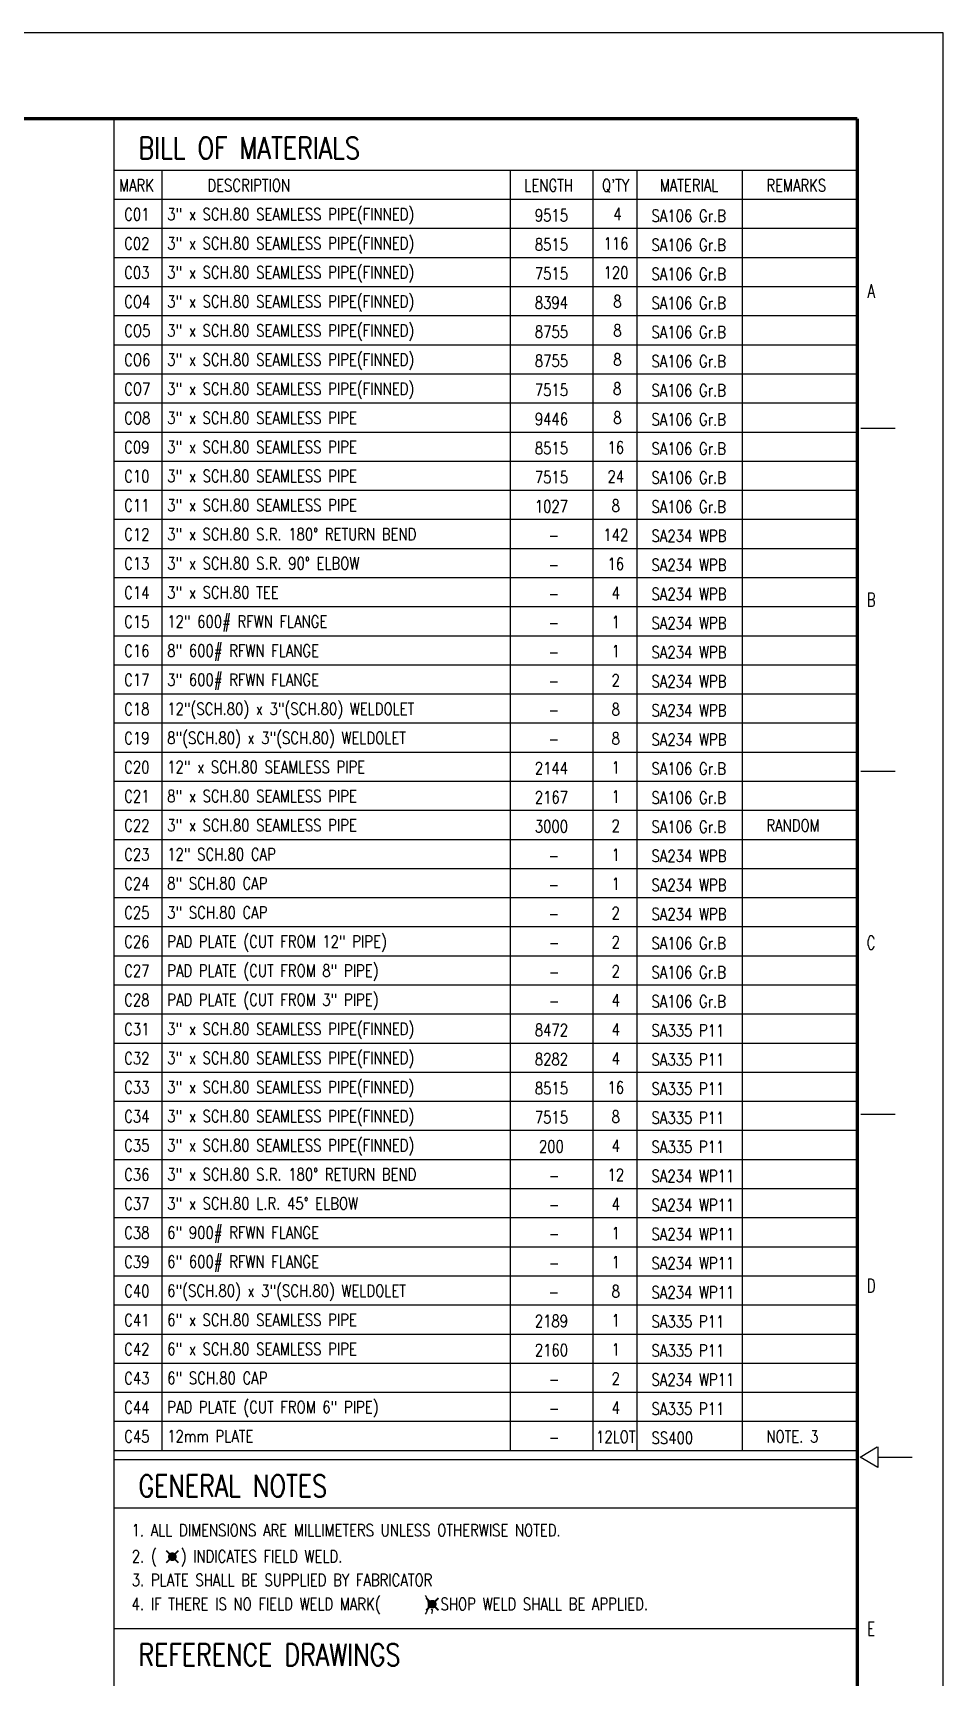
# Model space of a CAD drawing. Header units: millimetres. Extents: x 0 to 91981, y -132907 to 77676.
# Drawn here: x 84474 to 91981, y 52217 to 65779 of the extents above; entities that cross this region are included whole.
import ezdxf
from ezdxf.enums import TextEntityAlignment as Align

# ---------------------------------------------------------------- set-up
doc = ezdxf.new("R2010")
doc.units = ezdxf.units.MM
doc.header["$LTSCALE"] = 60
for name, color, linetype in [('CON-C', 4, 'Continuous'), ('CON-G', 3, 'Continuous'), ('CON-W', 7, 'Continuous'), ('CON-Y', 2, 'Continuous'), ('Dim-W', 7, 'Continuous'), ('TXT-Y', 2, 'Continuous')]:
    doc.layers.add(name, color=color, linetype=linetype)
doc.styles.add('ROMANS', font='ROMANS.shx', dxfattribs={"width": 0.8})
doc.styles.add('SIMPLEX', font='simplex.shx', dxfattribs={"width": 0.8})

# ---------------------------------------------------------------- blocks, each defined once
blk = doc.blocks.new('A$C4F484DAC')
at = {"layer": 'Dim-W', "const_width": 25}
blk.add_lwpolyline([(-12.5, 0, 1), (12.5, 0, 1)], format="xyb", close=True, dxfattribs=at)
at = {"layer": 'Dim-W'}
for points in [[(31.8, -38.9), (-38.9, 31.8), (38.9, -31.8), (-31.8, 38.9)], [(-38.9, -31.8), (31.8, 38.9), (-31.8, -38.9), (38.9, 31.8)]]:
    blk.add_solid(points, dxfattribs=at)
blk = doc.blocks.new('TITLE')
at = {"color": 7}
for p, q in [((841, 594.85), (0, 594.85)), ((841, 0), (841, 594.85)), ((824.02, 513.34), (831.1, 513.34)), ((824.02, 442.6), (831.1, 442.6)), ((824.02, 371.87), (831.1, 371.87)), ((823.88, 301.14), (827.42, 303.26)), ((827.56, 303.26), (827.56, 299.02)), ((827.56, 299.02), (823.88, 301.14)), ((827.56, 301.14), (834.63, 301.14))]:
    blk.add_line(p, q, dxfattribs=at)
at = {"color": 7, "const_width": 0.707}
for points in [[(823.32, 577.17), (27.94, 577.17)], [(823.32, 17.33), (823.32, 577.17)]]:
    blk.add_lwpolyline(points, dxfattribs=at)
at = {"color": 7, "style": 'ROMANS', "width": 0.7}
for s, p in [('A', (826.15, 541.63)), ('B', (826.15, 477.97)), ('C', (826.15, 407.24)), ('D', (826.15, 336.51)), ('E', (826.15, 265.77))]:
    blk.add_text(s, height=2.83, dxfattribs=at).set_placement(p, align=Align.MIDDLE)

msp = doc.modelspace()

# ---------------------------------------------------------------- linework, layer by layer
at = {"layer": 'CON-C'}
for p, q in [((85140.78715, 65071.6285), (85140.78715, 50501.14069)), ((91273.24494, 64644.15119), (85140.78715, 64644.15119)), ((91274.3416, 54009.48185), (85141.88382, 54009.48185)), ((91273.24493, 53609.48185), (85140.78715, 53609.48185)), ((91273.24494, 52616.33364), (85140.78715, 52616.33364))]:
    msp.add_line(p, q, dxfattribs=at)
at = {"layer": 'CON-G'}
msp.add_line((91273.24494, 64404.15119), (85140.78715, 64404.15119), dxfattribs=at)
at = {"layer": 'CON-W'}
for p, q in [((91273.24494, 64164.15119), (85140.78715, 64164.15119)), ((91273.24494, 63924.15119), (85140.78715, 63924.15119)), ((91273.24494, 63684.15119), (85140.78715, 63684.15119)), ((91273.24494, 63444.15119), (85140.78715, 63444.15119)), ((91273.24494, 63204.15119), (85140.78715, 63204.15119)), ((91273.24494, 62964.15119), (85140.78715, 62964.15119)), ((91273.24494, 62724.15119), (85140.78715, 62724.15119)), ((91273.24494, 62484.15119), (85140.78715, 62484.15119)), ((91273.24494, 62244.15119), (85140.78715, 62244.15119)), ((91273.24494, 62004.15119), (85140.78715, 62004.15119)), ((91273.24494, 61764.15119), (85140.78715, 61764.15119)), ((91273.24494, 61524.15119), (85140.78715, 61524.15119)), ((91273.24494, 61284.15119), (85140.78715, 61284.15119)), ((91273.24494, 61044.15119), (85140.78715, 61044.15119)), ((91273.24494, 60804.15119), (85140.78715, 60804.15119)), ((91273.24494, 60564.15119), (85140.78715, 60564.15119)), ((91273.24494, 60324.15119), (85140.78715, 60324.15119)), ((91273.24494, 60084.15119), (85140.78715, 60084.15119)), ((91273.24494, 59844.15119), (85140.78715, 59844.15119)), ((91273.24494, 59604.15119), (85140.78715, 59604.15119)), ((91273.24494, 59364.15119), (85140.78715, 59364.15119)), ((91273.24494, 59124.15119), (85140.78715, 59124.15119)), ((91273.24494, 58884.15119), (85140.78715, 58884.15119)), ((91273.24494, 58644.15119), (85140.78715, 58644.15119)), ((91273.24494, 58404.15119), (85140.78715, 58404.15119)), ((91273.24494, 58164.15119), (85140.78715, 58164.15119)), ((91273.24494, 57924.15119), (85140.78715, 57924.15119)), ((91273.24494, 57684.15119), (85140.78715, 57684.15119)), ((91273.24494, 57444.15119), (85140.78715, 57444.15119)), ((91273.24494, 57204.15119), (85140.78715, 57204.15119)), ((91273.24494, 56964.15119), (85140.78715, 56964.15119)), ((91273.24494, 56724.15119), (85140.78715, 56724.15119)), ((91273.24494, 56484.15119), (85140.78715, 56484.15119)), ((91273.24494, 56244.15119), (85140.78715, 56244.15119)), ((91273.24494, 56004.15119), (85140.78715, 56004.15119)), ((91273.24494, 55764.15119), (85140.78715, 55764.15119)), ((91273.24494, 55524.15119), (85140.78715, 55524.15119)), ((91273.24494, 55284.15119), (85140.78715, 55284.15119)), ((91273.24494, 55044.15119), (85140.78715, 55044.15119)), ((91273.24494, 54804.15119), (85140.78715, 54804.15119)), ((91273.24494, 54564.15119), (85140.78715, 54564.15119)), ((91273.24494, 54324.15119), (85140.78715, 54324.15119)), ((91273.24494, 54084.15119), (85140.78715, 54084.15119))]:
    msp.add_line(p, q, dxfattribs=at)
at = {"layer": 'TXT-Y'}
for p, q in [((85540.78715, 54804.15119), (85540.78715, 64644.15119)), ((88413.82077, 54084.15119), (88413.82077, 64644.15119)), ((89095.14462, 54084.15119), (89095.14462, 64644.15119)), ((89457.80021, 54084.15119), (89457.80021, 64644.15119)), ((90326.67176, 54084.15119), (90326.67176, 64644.15119)), ((85540.78715, 54084.15119), (85540.78715, 64164.15119)), ((90326.67176, 54084.15119), (90326.67176, 63204.15119))]:
    msp.add_line(p, q, dxfattribs=at)

# ---------------------------------------------------------------- block references
at = {"linetype": 'ByBlock', "xscale": 39.99999999599993, "yscale": 39.99999999599993, "zscale": 39.99999999599993}
msp.add_blockref('TITLE', (58340.56201, 41984.79923), dxfattribs=at)
at = {"layer": 'CON-Y', "xscale": 1.428554421971167, "yscale": 1.428554421971167, "zscale": 1.428554421971167}
for p in [(85624.70619, 53209.99121), (87768.1995, 52818.52719)]:
    msp.add_blockref('A$C4F484DAC', p, dxfattribs=at)

# ---------------------------------------------------------------- texts
at = {"layer": 'CON-C', "style": 'SIMPLEX', "width": 0.8}
for s, height, p in [('BILL OF MATERIALS', 180, (85345.31522, 64738.77709)), ('GENERAL NOTES', 180.0000001, (85345.31522, 53704.10775)), ('REFERENCE DRAWINGS', 180.0000001, (85345.31522, 52310.95954))]:
    msp.add_text(s, height=height, dxfattribs=at).set_placement(p)
at = {"layer": 'TXT-Y', "style": 'SIMPLEX', "width": 0.8}
for s, height, p in [('MARK', 100, (85184.56026, 64471.83665)), ('DESCRIPTION', 100, (85913.05657, 64471.83665)), ('LENGTH', 100, (88527.12712, 64471.83665)), ("Q'TY", 100, (89167.12049, 64471.83665)), ('MATERIAL', 100, (89644.06436, 64471.83665)), ('REMARKS', 100, (90522.94668, 64471.83665)), ('C01', 100, (85227.13879, 64231.83665)), ('3" x SCH.80 SEAMLESS PIPE(FINNED)', 99.9988095, (85582.42255, 64233.54762)), ('9515', 99.99881, (88613.34, 64223.91663)), ('4', 99.99881, (89260.59409, 64234.81144)), ('SA106 Gr.B', 99.99881, (89576.41822, 64220.53034)), ('C02', 100, (85227.13879, 63991.83665)), ('3" x SCH.80 SEAMLESS PIPE(FINNED)', 99.9988095, (85582.42255, 63993.54762)), ('8515', 99.99881, (88613.34, 63983.91663)), ('SA106 Gr.B', 99.99881, (89576.41822, 63980.53034)), ('C03', 99.99881, (85227.13879, 63751.83665)), ('3" x SCH.80 SEAMLESS PIPE(FINNED)', 99.9988095, (85582.42255, 63753.54762)), ('7515', 99.99881, (88613.34, 63743.91663)), ('SA106 Gr.B', 99.99881, (89576.41822, 63740.53034)), ('CO4', 99.99881, (85227.13879, 63511.83665)), ('3" x SCH.80 SEAMLESS PIPE(FINNED)', 99.9988095, (85582.42255, 63513.54762)), ('8', 99.99881, (89260.59409, 63514.81144)), ('8394', 99.99881, (88613.34, 63503.91663)), ('SA106 Gr.B', 99.99881, (89576.41822, 63500.53034)), ('CO5', 99.99881, (85227.13879, 63271.83665)), ('3" x SCH.80 SEAMLESS PIPE(FINNED)', 99.9988095, (85582.42255, 63273.54762)), ('8755', 99.99881, (88613.34, 63263.91663)), ('8', 99.99881, (89260.59409, 63274.81144)), ('SA106 Gr.B', 99.99881, (89576.41822, 63260.53034)), ('CO6', 99.99881, (85227.13879, 63031.83665)), ('3" x SCH.80 SEAMLESS PIPE(FINNED)', 99.9988095, (85582.42255, 63033.54762)), ('8755', 99.99881, (88613.34, 63023.91663)), ('8', 99.99881, (89260.59409, 63034.81144)), ('SA106 Gr.B', 99.99881, (89576.41822, 63020.53034)), ('CO7', 99.99881, (85227.13879, 62791.83665)), ('3" x SCH.80 SEAMLESS PIPE(FINNED)', 99.9988095, (85582.42255, 62793.54762)), ('7515', 99.99881, (88613.34, 62783.91663)), ('8', 99.99881, (89258.68935, 62794.81144)), ('SA106 Gr.B', 99.99881, (89576.41822, 62780.53034)), ('CO8', 99.99881, (85227.13879, 62551.83665)), ('3" x SCH.80 SEAMLESS PIPE', 99.9988095, (85582.42255, 62553.54762)), ('9446', 99.99881, (88613.34, 62543.91663)), ('8', 99.99881, (89260.59409, 62554.81144)), ('SA106 Gr.B', 99.99881, (89576.41822, 62540.53034)), ('C09', 99.99881, (85227.13879, 62311.83665)), ('3" x SCH.80 SEAMLESS PIPE', 99.9988095, (85582.42255, 62313.54762)), ('8515', 99.99881, (88613.34, 62303.91663)), ('SA106 Gr.B', 99.99881, (89576.41822, 62300.53034)), ('C10', 99.99881, (85227.13879, 62071.83665)), ('3" x SCH.80 SEAMLESS PIPE', 99.9988095, (85582.42255, 62073.54762)), ('7515', 99.99881, (88613.34, 62063.91663)), ('SA106 Gr.B', 99.99881, (89576.41822, 62060.53034)), ('C11', 99.99881, (85227.13879, 61831.83665)), ('3" x SCH.80 SEAMLESS PIPE', 99.9988095, (85582.42255, 61833.54762)), ('1027', 99.99881, (88613.34, 61823.91663)), ('SA106 Gr.B', 99.99881, (89576.41822, 61820.53034)), ('C12', 99.99881, (85227.13879, 61591.83665)), ('3" x SCH.80 S.R. 180%%D RETURN BEND', 99.9988095, (85582.42255, 61593.54762)), ('-', 99.99881, (88725.16594, 61583.91663)), ('SA234 WPB', 99.99881, (89576.41822, 61580.53034)), ('C13', 99.99881, (85227.13879, 61351.83665)), ('3" x SCH.80 S.R. 90%%D ELBOW', 99.9988095, (85582.42255, 61353.54762)), ('SA234 WPB', 99.99881, (89576.41822, 61340.53034)), ('-', 99.99881, (88725.16594, 61343.91663)), ('C14', 99.99881, (85227.13879, 61111.83665)), ('3" x SCH.80 TEE', 99.9988095, (85582.42255, 61113.54762)), ('SA234 WPB', 99.99881, (89576.41822, 61100.53034)), ('-', 99.99881, (88725.16594, 61103.91663)), ('C15', 99.99881, (85227.13879, 60871.83665)), ('12" 600# RFWN FLANGE', 99.9988095, (85582.42255, 60873.54762)), ('-', 99.99881, (88725.16594, 60863.91663)), ('SA234 WPB', 99.99881, (89576.41822, 60860.53034)), ('C16', 99.99881, (85227.13879, 60631.83665)), ('8" 600# RFWN FLANGE', 99.9988095, (85582.42255, 60633.54762)), ('-', 99.99881, (88725.16594, 60623.91663)), ('SA234 WPB', 99.99881, (89576.41822, 60620.53034)), ('C17', 99.99881, (85227.13879, 60391.83665)), ('3" 600# RFWN FLANGE', 99.9988095, (85582.42255, 60393.54762)), ('-', 99.99881, (88725.16594, 60383.91663)), ('SA234 WPB', 99.99881, (89576.41822, 60380.53034)), ('C18', 99.99881, (85227.13879, 60151.83665)), ('12"(SCH.80) x 3"(SCH.80) WELDOLET', 99.9988095, (85582.42255, 60153.54762)), ('SA234 WPB', 99.99881, (89576.41822, 60140.53034)), ('-', 99.99881, (88725.16594, 60143.91663)), ('C19', 99.99881, (85227.13879, 59911.83665)), ('8"(SCH.80) x 3"(SCH.80) WELDOLET', 99.9988095, (85582.42255, 59913.54762)), ('-', 99.99881, (88725.16594, 59903.91663)), ('SA234 WPB', 99.99881, (89576.41822, 59900.53034)), ('C20', 99.99881, (85227.13879, 59671.86119)), ('12" x SCH.80 SEAMLESS PIPE', 99.9988095, (85582.42255, 59673.54762)), ('2144', 99.99881, (88613.34, 59663.91663)), ('SA106 Gr.B', 99.99881, (89576.41822, 59660.55488)), ('C21', 99.99881, (85227.13879, 59431.86119)), ('8" x SCH.80 SEAMLESS PIPE', 99.9988095, (85582.42255, 59433.57216)), ('2167', 99.99881, (88613.34, 59423.91663)), ('SA106 Gr.B', 99.99881, (89576.41822, 59420.55488)), ('C22', 99.99881, (85227.13879, 59191.83665)), ('3" x SCH.80 SEAMLESS PIPE', 99.9988095, (85582.42255, 59193.54762)), ('3000', 99.99881, (88613.34, 59183.91663)), ('SA106 Gr.B', 99.99881, (89576.41822, 59180.53034)), ('RANDOM', 100, (90522.94668, 59191.83665)), ('C23', 99.99881, (85227.13879, 58951.83665)), ('12" SCH.80 CAP', 99.9988095, (85582.42255, 58953.54762)), ('SA234 WPB', 99.99881, (89576.41822, 58940.53034)), ('-', 99.99881, (88725.16594, 58943.91663)), ('C24', 99.99881, (85227.13879, 58711.83665)), ('8" SCH.80 CAP', 99.9988095, (85582.42255, 58713.54762)), ('-', 99.99881, (88725.16594, 58703.91663)), ('SA234 WPB', 99.99881, (89576.41822, 58700.53034)), ('C25', 99.99881, (85227.13879, 58471.83665)), ('3" SCH.80 CAP', 99.9988095, (85582.42255, 58473.54762)), ('-', 99.99881, (88725.16594, 58463.91663)), ('SA234 WPB', 99.99881, (89576.41822, 58460.53034)), ('C26', 99.99881, (85227.13879, 58231.83665)), ('PAD PLATE (CUT FROM 12" PIPE)', 99.9988095, (85582.42255, 58233.54762)), ('SA106 Gr.B', 99.99881, (89576.41822, 58220.53034)), ('-', 99.99881, (88728.43642, 58223.91663)), ('C27', 99.99881, (85227.13879, 57991.83665)), ('PAD PLATE (CUT FROM 8" PIPE)', 99.9988095, (85582.42255, 57993.54762)), ('SA106 Gr.B', 99.99881, (89576.41822, 57980.53034)), ('-', 99.99881, (88728.43642, 57983.91663)), ('C28', 99.99881, (85227.13879, 57751.83665)), ('PAD PLATE (CUT FROM 3" PIPE)', 99.9988095, (85582.42255, 57753.54762)), ('-', 99.99881, (88728.43642, 57743.91663)), ('SA106 Gr.B', 99.99881, (89576.41822, 57740.53034)), ('C31', 99.99881, (85227.13879, 57511.83665)), ('3" x SCH.80 SEAMLESS PIPE(FINNED)', 99.9988095, (85582.42255, 57513.54762)), ('8472', 99.99881, (88613.34, 57503.91663)), ('SA335 P11', 99.99881, (89576.41822, 57500.53034)), ('C32', 99.99881, (85227.13879, 57271.83665)), ('3" x SCH.80 SEAMLESS PIPE(FINNED)', 99.9988095, (85582.42255, 57273.54762)), ('8282', 99.99881, (88613.34, 57263.91663)), ('SA335 P11', 99.99881, (89576.41822, 57260.53034)), ('C33', 99.99881, (85227.13879, 57031.83665)), ('3" x SCH.80 SEAMLESS PIPE(FINNED)', 99.9988095, (85582.42255, 57033.54762)), ('8515', 99.99881, (88613.34, 57023.91663)), ('SA335 P11', 99.99881, (89576.41822, 57020.53034)), ('C34', 99.99881, (85227.13879, 56791.83665)), ('3" x SCH.80 SEAMLESS PIPE(FINNED)', 99.9988095, (85582.42255, 56793.54762)), ('7515', 99.99881, (88613.34, 56783.91663)), ('SA335 P11', 99.99881, (89576.41822, 56780.53034)), ('C35', 99.99881, (85227.13879, 56551.83665)), ('3" x SCH.80 SEAMLESS PIPE(FINNED)', 99.9988095, (85582.42255, 56553.54762)), ('200', 99.99881, (88647.50158, 56543.91663)), ('SA335 P11', 99.99881, (89576.41822, 56540.53034)), ('C36', 99.99881, (85227.13879, 56311.83665)), ('3" x SCH.80 S.R. 180%%D RETURN BEND', 99.9988095, (85582.42255, 56313.54762)), ('-', 99.99881, (88728.43642, 56303.91663)), ('SA234 WP11', 99.99881, (89576.41822, 56300.53034)), ('C37', 99.99881, (85227.13879, 56071.83665)), ('3" x SCH.80 L.R. 45%%D ELBOW', 99.9988095, (85582.42255, 56073.54762)), ('SA234 WP11', 99.99881, (89576.41822, 56060.53034)), ('-', 99.99881, (88728.43642, 56063.91663)), ('C38', 99.99881, (85227.13879, 55831.83665)), ('6" 900# RFWN FLANGE', 99.9988095, (85582.42255, 55833.54762)), ('SA234 WP11', 99.99881, (89576.41822, 55820.53034)), ('-', 99.99881, (88728.43642, 55823.91663)), ('C39', 99.99881, (85227.13879, 55591.83665)), ('6" 600# RFWN FLANGE', 99.9988095, (85582.42255, 55593.54762)), ('-', 99.99881, (88728.43642, 55583.91663)), ('SA234 WP11', 99.99881, (89576.41822, 55580.53034)), ('6"(SCH.80) x 3"(SCH.80) WELDOLET', 99.9988095, (85582.42255, 55353.54762)), ('C40', 99.99881, (85227.13879, 55351.83665)), ('-', 99.99881, (88725.16594, 55343.91663)), ('SA234 WP11', 99.99881, (89576.41822, 55340.53034)), ('C41', 99.99881, (85227.13879, 55111.83665)), ('6" x SCH.80 SEAMLESS PIPE', 99.9988095, (85582.42255, 55113.54762)), ('2189', 99.99881, (88613.34, 55103.91663)), ('SA335 P11', 99.99881, (89576.41822, 55100.53034)), ('C42', 99.99881, (85227.13879, 54871.83665)), ('6" x SCH.80 SEAMLESS PIPE', 99.9988095, (85582.42255, 54873.54762)), ('2160', 99.99881, (88613.34, 54863.91663)), ('SA335 P11', 99.99881, (89576.41822, 54860.53034)), ('C43', 99.99881, (85227.13879, 54631.83665)), ('6" SCH.80 CAP', 99.9988095, (85582.42255, 54633.54762)), ('-', 99.99881, (88728.43642, 54623.91663)), ('SA234 WP11', 99.99881, (89576.41822, 54620.53034)), ('C44', 99.99881, (85227.13879, 54391.83665)), ('PAD PLATE (CUT FROM 6" PIPE)', 99.9988095, (85582.42255, 54393.54762)), ('-', 99.99881, (88728.43642, 54383.91663)), ('SA335 P11', 99.99881, (89576.41822, 54380.53034)), ('C45', 99.99881, (85227.13879, 54151.83665)), ('12mm PLATE', 99.99881, (85582.42255, 54153.54762)), ('NOTE. 3', 100, (90522.94668, 54151.83665)), ('-', 99.99881, (88728.43642, 54143.91663)), ('SS400', 99.99881, (89576.41822, 54140.53034)), ('1. ALL DIMENSIONS ARE MILLIMETERS UNLESS OTHERWISE NOTED.', 100, (85288.27458, 53378.38426)), ('2. (   ) INDICATES FIELD WELD.', 100, (85290.05134, 53163.21857)), ('3. PLATE SHALL BE SUPPLIED BY FABRICATOR', 100, (85290.05134, 52967.48527)), ('4. IF THERE IS NO FIELD WELD MARK(   ), SHOP WELD SHALL BE APPLIED.', 100, (85288.04951, 52769.74167))]:
    msp.add_text(s, height=height, dxfattribs=at).set_placement(p)
for s, p in [('116', (89283.64374, 64041.70951)), ('120', (89283.64374, 63801.70951)), ('16', (89281.32225, 62359.29047)), ('24', (89281.32225, 62119.29047)), ('8', (89281.32225, 61879.29047)), ('142', (89281.32225, 61639.29047)), ('16', (89281.32225, 61399.29047)), ('4', (89281.32225, 61159.29047)), ('1', (89281.32225, 60919.29047)), ('1', (89281.32225, 60679.29047)), ('2', (89281.32225, 60439.29047)), ('8', (89281.32225, 60199.29047)), ('8', (89281.32225, 59959.29047)), ('1', (89281.32225, 59719.29047)), ('1', (89281.32225, 59479.29047)), ('2', (89281.32225, 59239.29047)), ('1', (89281.32225, 58999.29047)), ('1', (89281.32225, 58759.29047)), ('2', (89281.32225, 58519.29047)), ('2', (89281.32225, 58279.29047)), ('2', (89281.32225, 58039.29047)), ('4', (89281.32225, 57799.29047)), ('4', (89281.32225, 57559.29047)), ('4', (89281.32225, 57319.29047)), ('16', (89281.32225, 57079.29047)), ('8', (89281.32225, 56839.29047)), ('4', (89281.32225, 56599.29047)), ('12', (89281.32225, 56359.29047)), ('4', (89281.32225, 56119.29047)), ('1', (89281.32225, 55879.29047)), ('1', (89281.32225, 55639.29047)), ('8', (89281.32225, 55399.29047)), ('1', (89281.32225, 55159.29047)), ('1', (89281.32225, 54919.29047)), ('2', (89281.32225, 54679.29047)), ('4', (89281.32225, 54439.29047)), ('12LOT', (89281.32225, 54199.29047))]:
    msp.add_text(s, height=99.99881, dxfattribs=at).set_placement(p, align=Align.MIDDLE)

doc.saveas('drawing.dxf')
